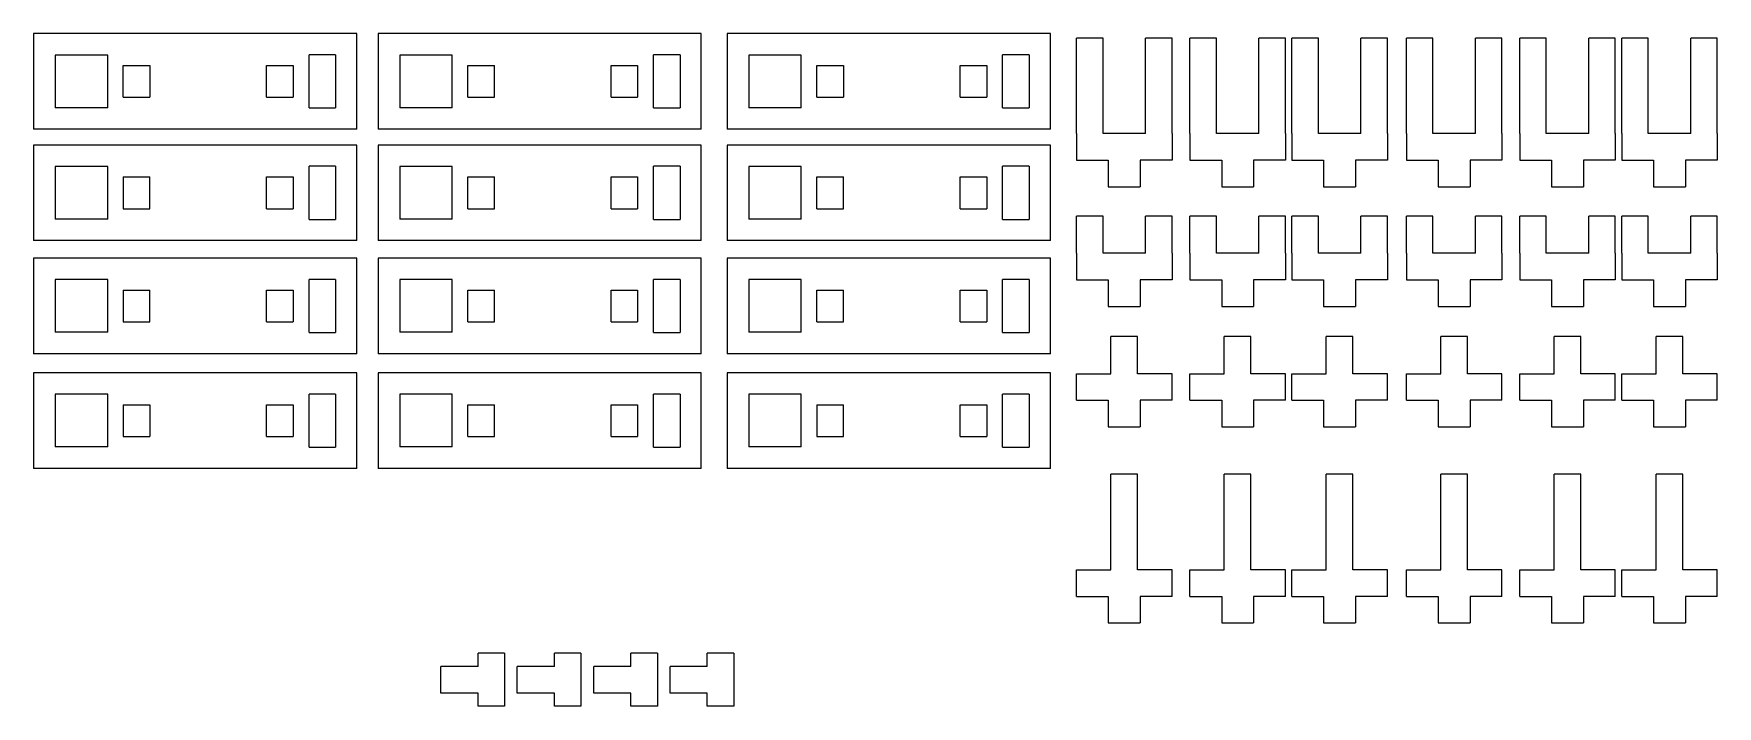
# Model space of a CAD drawing. Header units: millimetres. Extents: x 214 to 372, y 17 to 80.
import ezdxf

# ---------------------------------------------------------------- set-up
doc = ezdxf.new("R2010")
doc.units = ezdxf.units.MM
doc.header["$MEASUREMENT"] = 0
doc.layers.get('0').update_dxf_attribs({"linetype": 'CONTINUOUS'})

msp = doc.modelspace()

# ---------------------------------------------------------------- linework, layer by layer
at = {"color": 1}
for p, q in [((244.11, 80.48), (213.66, 80.48)), ((213.66, 80.48), (213.66, 71.48)), ((244.11, 71.48), (244.11, 80.48)), ((246.12, 80.48), (246.12, 71.48)), ((276.57, 80.48), (246.12, 80.48)), ((276.57, 71.48), (276.57, 80.48)), ((309.46, 80.48), (279.01, 80.48)), ((279.01, 80.48), (279.01, 71.48)), ((309.46, 71.48), (309.46, 80.48)), ((314.42, 80.06), (311.92, 80.06)), ((311.92, 71.06), (311.92, 80.06)), ((314.42, 71.06), (314.42, 80.06)), ((320.92, 80.06), (318.42, 80.06)), ((318.42, 71.06), (318.42, 80.06)), ((320.92, 71.06), (320.92, 80.06)), ((325.1, 80.06), (322.6, 80.06)), ((322.6, 71.06), (322.6, 80.06)), ((325.1, 71.06), (325.1, 80.06)), ((329.1, 71.06), (329.1, 80.06)), ((331.6, 80.06), (329.1, 80.06)), ((331.6, 71.06), (331.6, 80.06)), ((334.71, 80.06), (332.21, 80.06)), ((332.21, 71.06), (332.21, 80.06)), ((334.71, 71.06), (334.71, 80.06)), ((341.21, 80.06), (338.71, 80.06)), ((338.71, 71.06), (338.71, 80.06)), ((341.21, 71.06), (341.21, 80.06)), ((345.51, 80.06), (343.01, 80.06)), ((343.01, 71.06), (343.01, 80.06)), ((345.51, 71.06), (345.51, 80.06)), ((352.01, 80.06), (349.51, 80.06)), ((349.51, 71.06), (349.51, 80.06)), ((352.01, 71.06), (352.01, 80.06)), ((353.69, 71.06), (353.69, 80.06)), ((356.19, 80.06), (353.69, 80.06)), ((356.19, 71.06), (356.19, 80.06)), ((360.19, 71.06), (360.19, 80.06)), ((362.69, 80.06), (360.19, 80.06)), ((362.69, 71.06), (362.69, 80.06)), ((363.3, 71.06), (363.3, 80.06)), ((365.8, 80.06), (363.3, 80.06)), ((365.8, 71.06), (365.8, 80.06)), ((372.3, 80.06), (369.8, 80.06)), ((369.8, 71.06), (369.8, 80.06)), ((372.3, 71.06), (372.3, 80.06)), ((220.64, 78.45), (215.69, 78.45)), ((215.69, 78.45), (215.69, 73.5)), ((220.64, 73.5), (220.64, 78.45)), ((239.61, 73.48), (239.61, 78.48)), ((242.11, 78.48), (239.61, 78.48)), ((242.11, 78.48), (242.11, 73.48)), ((253.1, 78.45), (248.15, 78.45)), ((248.15, 78.45), (248.15, 73.5)), ((253.1, 73.5), (253.1, 78.45)), ((272.07, 73.48), (272.07, 78.48)), ((274.57, 78.48), (272.07, 78.48)), ((274.57, 78.48), (274.57, 73.48)), ((285.99, 78.45), (281.04, 78.45)), ((281.04, 78.45), (281.04, 73.5)), ((285.99, 73.5), (285.99, 78.45)), ((304.96, 73.48), (304.96, 78.48)), ((307.46, 78.48), (304.96, 78.48)), ((307.46, 78.48), (307.46, 73.48)), ((222.11, 74.48), (222.11, 77.48)), ((222.11, 77.48), (224.61, 77.48)), ((224.61, 77.48), (224.61, 74.48)), ((235.61, 74.48), (235.61, 77.48)), ((235.61, 77.48), (238.11, 77.48)), ((238.11, 77.48), (238.11, 74.48)), ((254.57, 74.48), (254.57, 77.48)), ((254.57, 77.48), (257.07, 77.48)), ((257.07, 74.48), (257.07, 77.48)), ((268.07, 74.48), (268.07, 77.48)), ((268.07, 77.48), (270.57, 77.48)), ((270.57, 77.48), (270.57, 74.48)), ((287.46, 74.48), (287.46, 77.48)), ((287.46, 77.48), (289.96, 77.48)), ((289.96, 77.48), (289.96, 74.48)), ((300.96, 74.48), (300.96, 77.48)), ((300.96, 77.48), (303.46, 77.48)), ((303.46, 77.48), (303.46, 74.48)), ((220.64, 73.5), (215.69, 73.5)), ((222.11, 74.48), (224.61, 74.48)), ((235.61, 74.48), (238.11, 74.48)), ((239.61, 73.48), (242.11, 73.48)), ((253.1, 73.5), (248.15, 73.5)), ((254.57, 74.48), (257.07, 74.48)), ((268.07, 74.48), (270.57, 74.48)), ((272.07, 73.48), (274.57, 73.48)), ((285.99, 73.5), (281.04, 73.5)), ((287.46, 74.48), (289.96, 74.48)), ((300.96, 74.48), (303.46, 74.48)), ((304.96, 73.48), (307.46, 73.48)), ((244.11, 71.48), (213.66, 71.48)), ((276.57, 71.48), (246.12, 71.48)), ((309.46, 71.48), (279.01, 71.48)), ((213.66, 69.98), (213.66, 60.98)), ((244.11, 69.98), (213.66, 69.98)), ((244.11, 60.98), (244.11, 69.98)), ((276.57, 69.98), (246.12, 69.98)), ((246.12, 69.98), (246.12, 60.98)), ((276.57, 60.98), (276.57, 69.98)), ((309.46, 69.98), (279.01, 69.98)), ((279.01, 69.98), (279.01, 60.98)), ((309.46, 60.98), (309.46, 69.98)), ((311.92, 71.06), (311.92, 68.56)), ((318.42, 71.06), (314.42, 71.06)), ((320.92, 71.06), (320.92, 68.56)), ((322.6, 71.06), (322.6, 68.56)), ((329.1, 71.06), (325.1, 71.06)), ((331.6, 71.06), (331.6, 68.56)), ((332.21, 71.06), (332.21, 68.56)), ((338.71, 71.06), (334.71, 71.06)), ((341.21, 71.06), (341.21, 68.56)), ((343.01, 71.06), (343.01, 68.56)), ((349.51, 71.06), (345.51, 71.06)), ((352.01, 71.06), (352.01, 68.56)), ((353.69, 71.06), (353.69, 68.56)), ((360.19, 71.06), (356.19, 71.06)), ((362.69, 71.06), (362.69, 68.56)), ((363.3, 71.06), (363.3, 68.56)), ((369.8, 71.06), (365.8, 71.06)), ((372.3, 71.06), (372.3, 68.56)), ((311.92, 68.56), (314.92, 68.56)), ((314.92, 68.56), (314.92, 66.06)), ((320.92, 68.56), (317.92, 68.56)), ((317.92, 68.56), (317.92, 66.06)), ((322.6, 68.56), (325.6, 68.56)), ((325.6, 68.56), (325.6, 66.06)), ((331.6, 68.56), (328.6, 68.56)), ((328.6, 68.56), (328.6, 66.06)), ((332.21, 68.56), (335.21, 68.56)), ((335.21, 68.56), (335.21, 66.06)), ((341.21, 68.56), (338.21, 68.56)), ((338.21, 68.56), (338.21, 66.06)), ((343.01, 68.56), (346.01, 68.56)), ((346.01, 68.56), (346.01, 66.06)), ((352.01, 68.56), (349.01, 68.56)), ((349.01, 68.56), (349.01, 66.06)), ((353.69, 68.56), (356.69, 68.56)), ((356.69, 68.56), (356.69, 66.06)), ((362.69, 68.56), (359.69, 68.56)), ((359.69, 68.56), (359.69, 66.06)), ((363.3, 68.56), (366.3, 68.56)), ((366.3, 68.56), (366.3, 66.06)), ((372.3, 68.56), (369.3, 68.56)), ((369.3, 68.56), (369.3, 66.06)), ((220.64, 67.96), (215.69, 67.96)), ((215.69, 67.96), (215.69, 63.01)), ((220.64, 63.01), (220.64, 67.96)), ((222.11, 66.98), (222.11, 63.98)), ((222.11, 66.98), (224.61, 66.98)), ((224.61, 63.98), (224.61, 66.98)), ((235.61, 63.98), (235.61, 66.98)), ((235.61, 66.98), (238.11, 66.98)), ((238.11, 66.98), (238.11, 63.98)), ((239.61, 62.98), (239.61, 67.98)), ((242.11, 67.98), (239.61, 67.98)), ((242.11, 67.98), (242.11, 62.98)), ((253.1, 67.96), (248.15, 67.96)), ((248.15, 67.96), (248.15, 63.01)), ((253.1, 63.01), (253.1, 67.96)), ((254.57, 66.98), (257.07, 66.98)), ((254.57, 63.98), (254.57, 66.98)), ((257.07, 63.98), (257.07, 66.98)), ((268.07, 63.98), (268.07, 66.98)), ((268.07, 66.98), (270.57, 66.98)), ((270.57, 66.98), (270.57, 63.98)), ((272.07, 62.98), (272.07, 67.98)), ((274.57, 67.98), (272.07, 67.98)), ((274.57, 67.98), (274.57, 62.98)), ((285.99, 67.96), (281.04, 67.96)), ((281.04, 67.96), (281.04, 63.01)), ((285.99, 63.01), (285.99, 67.96)), ((287.46, 63.98), (287.46, 66.98)), ((287.46, 66.98), (289.96, 66.98)), ((289.96, 63.98), (289.96, 66.98)), ((300.96, 63.98), (300.96, 66.98)), ((300.96, 66.98), (303.46, 66.98)), ((303.46, 66.98), (303.46, 63.98)), ((304.96, 62.98), (304.96, 67.98)), ((307.46, 67.98), (304.96, 67.98)), ((307.46, 67.98), (307.46, 62.98)), ((314.92, 66.06), (317.92, 66.06)), ((325.6, 66.06), (328.6, 66.06)), ((335.21, 66.06), (338.21, 66.06)), ((346.01, 66.06), (349.01, 66.06)), ((356.69, 66.06), (359.69, 66.06)), ((366.3, 66.06), (369.3, 66.06)), ((222.11, 63.98), (224.61, 63.98)), ((235.61, 63.98), (238.11, 63.98)), ((254.57, 63.98), (257.07, 63.98)), ((268.07, 63.98), (270.57, 63.98)), ((287.46, 63.98), (289.96, 63.98)), ((300.96, 63.98), (303.46, 63.98)), ((220.64, 63.01), (215.69, 63.01)), ((239.61, 62.98), (242.11, 62.98)), ((253.1, 63.01), (248.15, 63.01)), ((272.07, 62.98), (274.57, 62.98)), ((285.99, 63.01), (281.04, 63.01)), ((304.96, 62.98), (307.46, 62.98)), ((314.42, 63.28), (311.92, 63.28)), ((311.92, 59.78), (311.92, 63.28)), ((314.42, 59.78), (314.42, 63.28)), ((320.92, 63.28), (318.42, 63.28)), ((318.42, 59.78), (318.42, 63.28)), ((320.92, 59.78), (320.92, 63.28)), ((325.1, 63.28), (322.6, 63.28)), ((322.6, 59.78), (322.6, 63.28)), ((325.1, 59.78), (325.1, 63.28)), ((331.6, 63.28), (329.1, 63.28)), ((329.1, 59.78), (329.1, 63.28)), ((331.6, 59.78), (331.6, 63.28)), ((332.21, 59.78), (332.21, 63.28)), ((334.71, 63.28), (332.21, 63.28)), ((334.71, 59.78), (334.71, 63.28)), ((338.71, 59.78), (338.71, 63.28)), ((341.21, 63.28), (338.71, 63.28)), ((341.21, 59.78), (341.21, 63.28)), ((345.51, 63.28), (343.01, 63.28)), ((343.01, 59.78), (343.01, 63.28)), ((345.51, 59.78), (345.51, 63.28)), ((352.01, 63.28), (349.51, 63.28)), ((349.51, 59.78), (349.51, 63.28)), ((352.01, 59.78), (352.01, 63.28)), ((356.19, 63.28), (353.69, 63.28)), ((353.69, 59.78), (353.69, 63.28)), ((356.19, 59.78), (356.19, 63.28)), ((362.69, 63.28), (360.19, 63.28)), ((360.19, 59.78), (360.19, 63.28)), ((362.69, 59.78), (362.69, 63.28)), ((365.8, 63.28), (363.3, 63.28)), ((363.3, 59.78), (363.3, 63.28)), ((365.8, 59.78), (365.8, 63.28)), ((372.3, 63.28), (369.8, 63.28)), ((369.8, 59.78), (369.8, 63.28)), ((372.3, 59.78), (372.3, 63.28)), ((244.11, 60.98), (213.66, 60.98)), ((276.57, 60.98), (246.12, 60.98)), ((309.46, 60.98), (279.01, 60.98)), ((244.11, 59.32), (213.66, 59.32)), ((213.66, 59.32), (213.66, 50.32)), ((244.11, 50.32), (244.11, 59.32)), ((276.57, 59.32), (246.12, 59.32)), ((246.12, 59.32), (246.12, 50.32)), ((276.57, 50.32), (276.57, 59.32)), ((279.01, 59.32), (279.01, 50.32)), ((309.46, 59.32), (279.01, 59.32)), ((309.46, 50.32), (309.46, 59.32)), ((311.92, 59.78), (311.92, 57.28)), ((318.42, 59.78), (314.42, 59.78)), ((320.92, 59.78), (320.92, 57.28)), ((322.6, 59.78), (322.6, 57.28)), ((329.1, 59.78), (325.1, 59.78)), ((331.6, 59.78), (331.6, 57.28)), ((332.21, 59.78), (332.21, 57.28)), ((338.71, 59.78), (334.71, 59.78)), ((341.21, 59.78), (341.21, 57.28)), ((343.01, 59.78), (343.01, 57.28)), ((349.51, 59.78), (345.51, 59.78)), ((352.01, 59.78), (352.01, 57.28)), ((353.69, 59.78), (353.69, 57.28)), ((360.19, 59.78), (356.19, 59.78)), ((362.69, 59.78), (362.69, 57.28)), ((363.3, 59.78), (363.3, 57.28)), ((369.8, 59.78), (365.8, 59.78)), ((372.3, 59.78), (372.3, 57.28)), ((220.64, 57.3), (215.69, 57.3)), ((215.69, 57.3), (215.69, 52.35)), ((220.64, 52.35), (220.64, 57.3)), ((239.61, 52.32), (239.61, 57.32)), ((242.11, 57.32), (239.61, 57.32)), ((242.11, 57.32), (242.11, 52.32)), ((253.1, 57.3), (248.15, 57.3)), ((248.15, 57.3), (248.15, 52.35)), ((253.1, 52.35), (253.1, 57.3)), ((272.07, 52.32), (272.07, 57.32)), ((274.57, 57.32), (272.07, 57.32)), ((274.57, 57.32), (274.57, 52.32)), ((285.99, 57.3), (281.04, 57.3)), ((281.04, 57.3), (281.04, 52.35)), ((285.99, 52.35), (285.99, 57.3)), ((304.96, 52.32), (304.96, 57.32)), ((307.46, 57.32), (304.96, 57.32)), ((307.46, 57.32), (307.46, 52.32)), ((311.92, 57.28), (314.92, 57.28)), ((314.92, 57.28), (314.92, 54.78)), ((320.92, 57.28), (317.92, 57.28)), ((317.92, 57.28), (317.92, 54.78)), ((322.6, 57.28), (325.6, 57.28)), ((325.6, 57.28), (325.6, 54.78)), ((331.6, 57.28), (328.6, 57.28)), ((328.6, 57.28), (328.6, 54.78)), ((332.21, 57.28), (335.21, 57.28)), ((335.21, 57.28), (335.21, 54.78)), ((341.21, 57.28), (338.21, 57.28)), ((338.21, 57.28), (338.21, 54.78)), ((343.01, 57.28), (346.01, 57.28)), ((346.01, 57.28), (346.01, 54.78)), ((352.01, 57.28), (349.01, 57.28)), ((349.01, 57.28), (349.01, 54.78)), ((353.69, 57.28), (356.69, 57.28)), ((356.69, 57.28), (356.69, 54.78)), ((362.69, 57.28), (359.69, 57.28)), ((359.69, 57.28), (359.69, 54.78)), ((363.3, 57.28), (366.3, 57.28)), ((366.3, 57.28), (366.3, 54.78)), ((372.3, 57.28), (369.3, 57.28)), ((369.3, 57.28), (369.3, 54.78)), ((222.11, 56.32), (222.11, 53.32)), ((222.11, 56.32), (224.61, 56.32)), ((224.61, 53.32), (224.61, 56.32)), ((235.61, 53.32), (235.61, 56.32)), ((235.61, 56.32), (238.11, 56.32)), ((238.11, 56.32), (238.11, 53.32)), ((254.57, 53.32), (254.57, 56.32)), ((254.57, 56.32), (257.07, 56.32)), ((257.07, 53.32), (257.07, 56.32)), ((268.07, 53.32), (268.07, 56.32)), ((268.07, 56.32), (270.57, 56.32)), ((270.57, 56.32), (270.57, 53.32)), ((287.46, 56.32), (289.96, 56.32)), ((287.46, 53.32), (287.46, 56.32)), ((289.96, 53.32), (289.96, 56.32)), ((300.96, 53.32), (300.96, 56.32)), ((300.96, 56.32), (303.46, 56.32)), ((303.46, 56.32), (303.46, 53.32)), ((314.92, 54.78), (317.92, 54.78)), ((325.6, 54.78), (328.6, 54.78)), ((335.21, 54.78), (338.21, 54.78)), ((346.01, 54.78), (349.01, 54.78)), ((356.69, 54.78), (359.69, 54.78)), ((366.3, 54.78), (369.3, 54.78)), ((222.11, 53.32), (224.61, 53.32)), ((235.61, 53.32), (238.11, 53.32)), ((254.57, 53.32), (257.07, 53.32)), ((268.07, 53.32), (270.57, 53.32)), ((287.46, 53.32), (289.96, 53.32)), ((300.96, 53.32), (303.46, 53.32)), ((220.64, 52.35), (215.69, 52.35)), ((239.61, 52.32), (242.11, 52.32)), ((253.1, 52.35), (248.15, 52.35)), ((272.07, 52.32), (274.57, 52.32)), ((285.99, 52.35), (281.04, 52.35)), ((304.96, 52.32), (307.46, 52.32)), ((315.17, 48.43), (315.17, 51.93)), ((317.67, 51.93), (315.17, 51.93)), ((317.67, 48.43), (317.67, 51.93)), ((328.35, 51.93), (325.85, 51.93)), ((325.85, 48.43), (325.85, 51.93)), ((328.35, 48.43), (328.35, 51.93)), ((337.96, 51.93), (335.46, 51.93)), ((335.46, 48.43), (335.46, 51.93)), ((337.96, 48.43), (337.96, 51.93)), ((346.26, 48.43), (346.26, 51.93)), ((348.76, 51.93), (346.26, 51.93)), ((348.76, 48.43), (348.76, 51.93)), ((359.44, 51.93), (356.94, 51.93)), ((356.94, 48.43), (356.94, 51.93)), ((359.44, 48.43), (359.44, 51.93)), ((366.55, 48.43), (366.55, 51.93)), ((369.05, 51.93), (366.55, 51.93)), ((369.05, 48.43), (369.05, 51.93)), ((244.11, 50.32), (213.66, 50.32)), ((276.57, 50.32), (246.12, 50.32)), ((309.46, 50.32), (279.01, 50.32)), ((213.66, 48.52), (213.66, 39.52)), ((244.11, 48.52), (213.66, 48.52)), ((244.11, 39.52), (244.11, 48.52)), ((276.57, 48.52), (246.12, 48.52)), ((246.12, 48.52), (246.12, 39.52)), ((276.57, 39.52), (276.57, 48.52)), ((309.46, 48.52), (279.01, 48.52)), ((279.01, 48.52), (279.01, 39.52)), ((309.46, 39.52), (309.46, 48.52)), ((311.92, 45.93), (311.92, 48.43)), ((311.92, 48.43), (315.17, 48.43)), ((320.92, 48.43), (317.67, 48.43)), ((320.92, 45.93), (320.92, 48.43)), ((322.6, 45.93), (322.6, 48.43)), ((322.6, 48.43), (325.85, 48.43)), ((331.6, 48.43), (328.35, 48.43)), ((331.6, 45.93), (331.6, 48.43)), ((332.21, 48.43), (335.46, 48.43)), ((332.21, 45.93), (332.21, 48.43)), ((341.21, 48.43), (337.96, 48.43)), ((341.21, 45.93), (341.21, 48.43)), ((343.01, 48.43), (346.26, 48.43)), ((343.01, 45.93), (343.01, 48.43)), ((352.01, 48.43), (348.76, 48.43)), ((352.01, 45.93), (352.01, 48.43)), ((353.69, 45.93), (353.69, 48.43)), ((353.69, 48.43), (356.94, 48.43)), ((362.69, 48.43), (359.44, 48.43)), ((362.69, 45.93), (362.69, 48.43)), ((363.3, 45.93), (363.3, 48.43)), ((363.3, 48.43), (366.55, 48.43)), ((372.3, 48.43), (369.05, 48.43)), ((372.3, 45.93), (372.3, 48.43)), ((220.64, 46.5), (215.69, 46.5)), ((215.69, 46.5), (215.69, 41.55)), ((220.64, 41.55), (220.64, 46.5)), ((239.61, 41.52), (239.61, 46.52)), ((242.11, 46.52), (239.61, 46.52)), ((242.11, 46.52), (242.11, 41.52)), ((253.1, 46.5), (248.15, 46.5)), ((248.15, 46.5), (248.15, 41.55)), ((253.1, 41.55), (253.1, 46.5)), ((272.07, 41.52), (272.07, 46.52)), ((274.57, 46.52), (272.07, 46.52)), ((274.57, 46.52), (274.57, 41.52)), ((285.99, 46.5), (281.04, 46.5)), ((281.04, 46.5), (281.04, 41.55)), ((285.99, 41.55), (285.99, 46.5)), ((304.96, 41.52), (304.96, 46.52)), ((307.46, 46.52), (304.96, 46.52)), ((307.46, 46.52), (307.46, 41.52)), ((222.11, 45.52), (222.11, 42.52)), ((222.11, 45.52), (224.61, 45.52)), ((224.61, 45.52), (224.61, 42.52)), ((235.61, 42.52), (235.61, 45.52)), ((235.61, 45.52), (238.11, 45.52)), ((238.11, 45.52), (238.11, 42.52)), ((254.57, 45.52), (257.07, 45.52)), ((254.57, 42.52), (254.57, 45.52)), ((257.07, 42.52), (257.07, 45.52)), ((268.07, 42.52), (268.07, 45.52)), ((268.07, 45.52), (270.57, 45.52)), ((270.57, 45.52), (270.57, 42.52)), ((287.46, 45.52), (287.46, 42.52)), ((287.46, 45.52), (289.96, 45.52)), ((289.96, 42.52), (289.96, 45.52)), ((300.96, 42.52), (300.96, 45.52)), ((300.96, 45.52), (303.46, 45.52)), ((303.46, 45.52), (303.46, 42.52)), ((311.92, 45.93), (314.92, 45.93)), ((314.92, 45.93), (314.92, 43.43)), ((320.92, 45.93), (317.92, 45.93)), ((317.92, 45.93), (317.92, 43.43)), ((322.6, 45.93), (325.6, 45.93)), ((325.6, 45.93), (325.6, 43.43)), ((331.6, 45.93), (328.6, 45.93)), ((328.6, 45.93), (328.6, 43.43)), ((332.21, 45.93), (335.21, 45.93)), ((335.21, 45.93), (335.21, 43.43)), ((341.21, 45.93), (338.21, 45.93)), ((338.21, 45.93), (338.21, 43.43)), ((343.01, 45.93), (346.01, 45.93)), ((346.01, 45.93), (346.01, 43.43)), ((352.01, 45.93), (349.01, 45.93)), ((349.01, 45.93), (349.01, 43.43)), ((353.69, 45.93), (356.69, 45.93)), ((356.69, 45.93), (356.69, 43.43)), ((362.69, 45.93), (359.69, 45.93)), ((359.69, 45.93), (359.69, 43.43)), ((363.3, 45.93), (366.3, 45.93)), ((366.3, 45.93), (366.3, 43.43)), ((372.3, 45.93), (369.3, 45.93)), ((369.3, 45.93), (369.3, 43.43)), ((314.92, 43.43), (317.92, 43.43)), ((325.6, 43.43), (328.6, 43.43)), ((335.21, 43.43), (338.21, 43.43)), ((346.01, 43.43), (349.01, 43.43)), ((356.69, 43.43), (359.69, 43.43)), ((366.3, 43.43), (369.3, 43.43)), ((220.64, 41.55), (215.69, 41.55)), ((222.11, 42.52), (224.61, 42.52)), ((235.61, 42.52), (238.11, 42.52)), ((239.61, 41.52), (242.11, 41.52)), ((253.1, 41.55), (248.15, 41.55)), ((254.57, 42.52), (257.07, 42.52)), ((268.07, 42.52), (270.57, 42.52)), ((272.07, 41.52), (274.57, 41.52)), ((285.99, 41.55), (281.04, 41.55)), ((287.46, 42.52), (289.96, 42.52)), ((300.96, 42.52), (303.46, 42.52)), ((304.96, 41.52), (307.46, 41.52)), ((244.11, 39.52), (213.66, 39.52)), ((276.57, 39.52), (246.12, 39.52)), ((309.46, 39.52), (279.01, 39.52)), ((317.67, 38.96), (315.17, 38.96)), ((315.17, 29.96), (315.17, 38.96)), ((317.67, 29.96), (317.67, 38.96)), ((328.35, 38.96), (325.85, 38.96)), ((325.85, 29.96), (325.85, 38.96)), ((328.35, 29.96), (328.35, 38.96)), ((337.96, 38.96), (335.46, 38.96)), ((335.46, 29.96), (335.46, 38.96)), ((337.96, 29.96), (337.96, 38.96)), ((348.76, 38.96), (346.26, 38.96)), ((346.26, 29.96), (346.26, 38.96)), ((348.76, 29.96), (348.76, 38.96)), ((359.44, 38.96), (356.94, 38.96)), ((356.94, 29.96), (356.94, 38.96)), ((359.44, 29.96), (359.44, 38.96)), ((369.05, 38.96), (366.55, 38.96)), ((366.55, 29.96), (366.55, 38.96)), ((369.05, 29.96), (369.05, 38.96)), ((311.92, 27.46), (311.92, 29.96)), ((311.92, 29.96), (315.17, 29.96)), ((320.92, 29.96), (317.67, 29.96)), ((320.92, 27.46), (320.92, 29.96)), ((322.6, 27.46), (322.6, 29.96)), ((322.6, 29.96), (325.85, 29.96)), ((331.6, 29.96), (328.35, 29.96)), ((331.6, 27.46), (331.6, 29.96)), ((332.21, 27.46), (332.21, 29.96)), ((332.21, 29.96), (335.46, 29.96)), ((341.21, 29.96), (337.96, 29.96)), ((341.21, 27.46), (341.21, 29.96)), ((343.01, 27.46), (343.01, 29.96)), ((343.01, 29.96), (346.26, 29.96)), ((352.01, 29.96), (348.76, 29.96)), ((352.01, 27.46), (352.01, 29.96)), ((353.69, 27.46), (353.69, 29.96)), ((353.69, 29.96), (356.94, 29.96)), ((362.69, 29.96), (359.44, 29.96)), ((362.69, 27.46), (362.69, 29.96)), ((363.3, 27.46), (363.3, 29.96)), ((363.3, 29.96), (366.55, 29.96)), ((372.3, 29.96), (369.05, 29.96)), ((372.3, 27.46), (372.3, 29.96)), ((311.92, 27.46), (314.92, 27.46)), ((314.92, 27.46), (314.92, 24.96)), ((320.92, 27.46), (317.92, 27.46)), ((317.92, 27.46), (317.92, 24.96)), ((322.6, 27.46), (325.6, 27.46)), ((325.6, 27.46), (325.6, 24.96)), ((331.6, 27.46), (328.6, 27.46)), ((328.6, 27.46), (328.6, 24.96)), ((332.21, 27.46), (335.21, 27.46)), ((335.21, 27.46), (335.21, 24.96)), ((341.21, 27.46), (338.21, 27.46)), ((338.21, 27.46), (338.21, 24.96)), ((343.01, 27.46), (346.01, 27.46)), ((346.01, 27.46), (346.01, 24.96)), ((352.01, 27.46), (349.01, 27.46)), ((349.01, 27.46), (349.01, 24.96)), ((353.69, 27.46), (356.69, 27.46)), ((356.69, 27.46), (356.69, 24.96)), ((362.69, 27.46), (359.69, 27.46)), ((359.69, 27.46), (359.69, 24.96)), ((363.3, 27.46), (366.3, 27.46)), ((366.3, 27.46), (366.3, 24.96)), ((372.3, 27.46), (369.3, 27.46)), ((369.3, 27.46), (369.3, 24.96)), ((314.92, 24.96), (317.92, 24.96)), ((325.6, 24.96), (328.6, 24.96)), ((335.21, 24.96), (338.21, 24.96)), ((346.01, 24.96), (349.01, 24.96)), ((356.69, 24.96), (359.69, 24.96)), ((366.3, 24.96), (369.3, 24.96)), ((252.03, 18.35, -2.5), (252.03, 20.85, -2.5)), ((252.03, 18.35, 0), (252.03, 20.85, 0)), ((252.03, 20.85, -2.5), (252.03, 20.85, 0)), ((255.53, 20.85, 0), (252.03, 20.85, 0)), ((255.53, 20.85, -2.5), (252.03, 20.85, -2.5)), ((258.03, 22.1, -2.5), (255.53, 22.1, -2.5)), ((258.03, 22.1, 0), (255.53, 22.1, 0)), ((255.53, 22.1, -2.5), (255.53, 22.1, 0)), ((255.53, 20.85, -2.5), (255.53, 22.1, -2.5)), ((255.53, 20.85, 0), (255.53, 22.1, 0)), ((255.53, 20.85, -2.5), (255.53, 20.85, 0)), ((258.03, 22.1, -2.5), (258.03, 17.1, -2.5)), ((258.03, 22.1, 0), (258.03, 17.1, 0)), ((258.03, 22.1, -2.5), (258.03, 22.1, 0)), ((259.23, 18.35, -2.5), (259.23, 20.85, -2.5)), ((259.23, 18.35, 0), (259.23, 20.85, 0)), ((259.23, 20.85, -2.5), (259.23, 20.85, 0)), ((262.73, 20.85, 0), (259.23, 20.85, 0)), ((262.73, 20.85, -2.5), (259.23, 20.85, -2.5)), ((265.23, 22.1, -2.5), (262.73, 22.1, -2.5)), ((265.23, 22.1, 0), (262.73, 22.1, 0)), ((262.73, 22.1, -2.5), (262.73, 22.1, 0)), ((262.73, 20.85, -2.5), (262.73, 22.1, -2.5)), ((262.73, 20.85, 0), (262.73, 22.1, 0)), ((262.73, 20.85, -2.5), (262.73, 20.85, 0)), ((265.23, 22.1, -2.5), (265.23, 17.1, -2.5)), ((265.23, 22.1, 0), (265.23, 17.1, 0)), ((265.23, 22.1, -2.5), (265.23, 22.1, 0)), ((266.43, 18.35, -2.5), (266.43, 20.85, -2.5)), ((266.43, 18.35, 0), (266.43, 20.85, 0)), ((266.43, 20.85, -2.5), (266.43, 20.85, 0)), ((269.93, 20.85, 0), (266.43, 20.85, 0)), ((269.93, 20.85, -2.5), (266.43, 20.85, -2.5)), ((272.43, 22.1, -2.5), (269.93, 22.1, -2.5)), ((272.43, 22.1, 0), (269.93, 22.1, 0)), ((269.93, 22.1, -2.5), (269.93, 22.1, 0)), ((269.93, 20.85, -2.5), (269.93, 22.1, -2.5)), ((269.93, 20.85, 0), (269.93, 22.1, 0)), ((269.93, 20.85, -2.5), (269.93, 20.85, 0)), ((272.43, 22.1, -2.5), (272.43, 17.1, -2.5)), ((272.43, 22.1, 0), (272.43, 17.1, 0)), ((272.43, 22.1, -2.5), (272.43, 22.1, 0)), ((273.63, 18.35, -2.5), (273.63, 20.85, -2.5)), ((273.63, 18.35, 0), (273.63, 20.85, 0)), ((273.63, 20.85, -2.5), (273.63, 20.85, 0)), ((277.13, 20.85, 0), (273.63, 20.85, 0)), ((277.13, 20.85, -2.5), (273.63, 20.85, -2.5)), ((279.63, 22.1, -2.5), (277.13, 22.1, -2.5)), ((279.63, 22.1, 0), (277.13, 22.1, 0)), ((277.13, 22.1, -2.5), (277.13, 22.1, 0)), ((277.13, 20.85, -2.5), (277.13, 22.1, -2.5)), ((277.13, 20.85, 0), (277.13, 22.1, 0)), ((277.13, 20.85, -2.5), (277.13, 20.85, 0)), ((279.63, 22.1, -2.5), (279.63, 17.1, -2.5)), ((279.63, 22.1, 0), (279.63, 17.1, 0)), ((279.63, 22.1, -2.5), (279.63, 22.1, 0)), ((252.03, 18.35, 0), (252.03, 18.35, -2.5)), ((255.53, 18.35, 0), (252.03, 18.35, 0)), ((255.53, 18.35, -2.5), (252.03, 18.35, -2.5)), ((255.53, 17.1, -2.5), (255.53, 18.35, -2.5)), ((255.53, 17.1, 0), (255.53, 18.35, 0)), ((255.53, 18.35, -2.5), (255.53, 18.35, 0)), ((259.23, 18.35, 0), (259.23, 18.35, -2.5)), ((262.73, 18.35, 0), (259.23, 18.35, 0)), ((262.73, 18.35, -2.5), (259.23, 18.35, -2.5)), ((262.73, 17.1, -2.5), (262.73, 18.35, -2.5)), ((262.73, 17.1, 0), (262.73, 18.35, 0)), ((262.73, 18.35, -2.5), (262.73, 18.35, 0)), ((266.43, 18.35, 0), (266.43, 18.35, -2.5)), ((269.93, 18.35, 0), (266.43, 18.35, 0)), ((269.93, 18.35, -2.5), (266.43, 18.35, -2.5)), ((269.93, 17.1, -2.5), (269.93, 18.35, -2.5)), ((269.93, 17.1, 0), (269.93, 18.35, 0)), ((269.93, 18.35, -2.5), (269.93, 18.35, 0)), ((273.63, 18.35, 0), (273.63, 18.35, -2.5)), ((277.13, 18.35, 0), (273.63, 18.35, 0)), ((277.13, 18.35, -2.5), (273.63, 18.35, -2.5)), ((277.13, 17.1, -2.5), (277.13, 18.35, -2.5)), ((277.13, 17.1, 0), (277.13, 18.35, 0)), ((277.13, 18.35, -2.5), (277.13, 18.35, 0)), ((258.03, 17.1, -2.5), (255.53, 17.1, -2.5)), ((258.03, 17.1, 0), (255.53, 17.1, 0)), ((255.53, 17.1, -2.5), (255.53, 17.1, 0)), ((258.03, 17.1, -2.5), (258.03, 17.1, 0)), ((265.23, 17.1, -2.5), (262.73, 17.1, -2.5)), ((265.23, 17.1, 0), (262.73, 17.1, 0)), ((262.73, 17.1, -2.5), (262.73, 17.1, 0)), ((265.23, 17.1, -2.5), (265.23, 17.1, 0)), ((272.43, 17.1, -2.5), (269.93, 17.1, -2.5)), ((272.43, 17.1, 0), (269.93, 17.1, 0)), ((269.93, 17.1, -2.5), (269.93, 17.1, 0)), ((272.43, 17.1, -2.5), (272.43, 17.1, 0)), ((279.63, 17.1, -2.5), (277.13, 17.1, -2.5)), ((279.63, 17.1, 0), (277.13, 17.1, 0)), ((277.13, 17.1, -2.5), (277.13, 17.1, 0)), ((279.63, 17.1, -2.5), (279.63, 17.1, 0))]:
    msp.add_line(p, q, dxfattribs=at)

doc.saveas('drawing.dxf')
